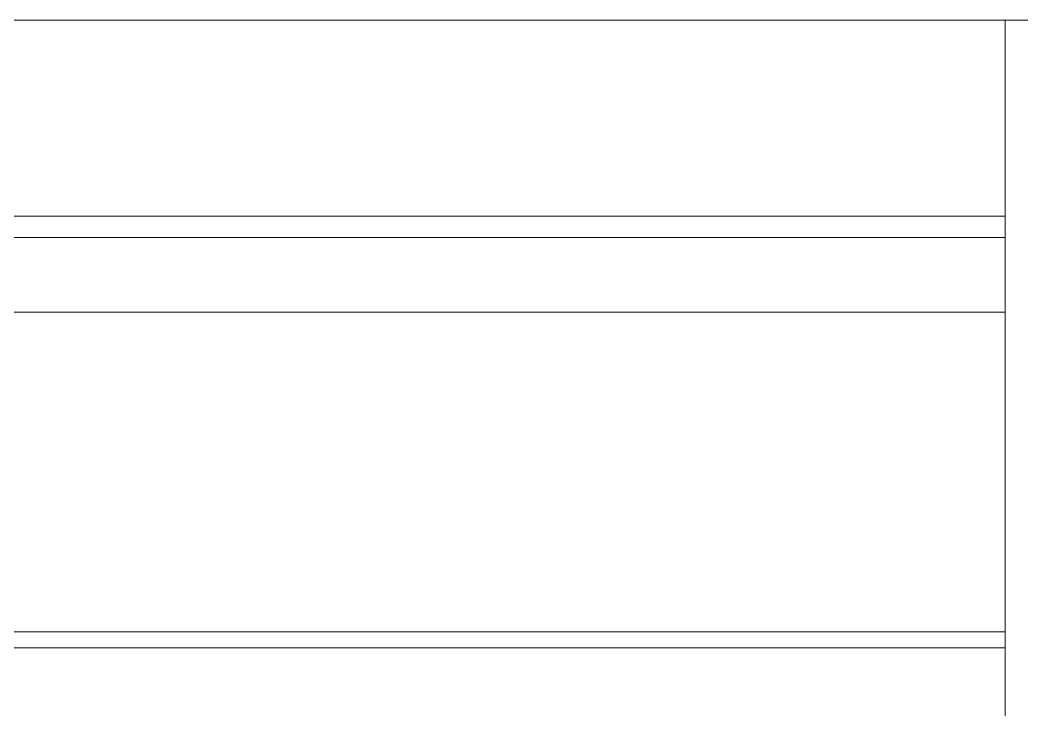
# Model space of a CAD drawing. Header units: millimetres. Extents: x 17284 to 19660, y -6011 to -2651.
# Drawn here: x 17940.43 to 17986.48, y -3384.78 to -3353.04 of the extents above; entities that cross this region are included whole.
import ezdxf

# ---------------------------------------------------------------- set-up
doc = ezdxf.new("R2010")
doc.units = ezdxf.units.MM

msp = doc.modelspace()

# ---------------------------------------------------------------- linework, layer by layer
at = {"linetype": 'Continuous', "lineweight": 18, "extrusion": (-1.22465e-16, -1, 0)}
for p, q in [((18023.801, -3353.045), (17754.518, -3353.045)), ((17985.713, -3363.045), (17754.675, -3363.045))]:
    msp.add_line(p, q, dxfattribs=at)
at = {"linetype": 'Continuous', "lineweight": 18, "extrusion": (-1, -2.22045e-16, 0)}
for p, q in [((17985.713, -3353.045, 0), (17985.713, -3412.281, 0)), ((17885.112, -3381.187, 0), (17985.697, -3381.187, 0))]:
    msp.add_line(p, q, dxfattribs=at)
at = {"linetype": 'Continuous', "lineweight": 13, "extrusion": (-1.22465e-16, -1, 0)}
for p, q in [((17985.713, -3362.062), (17754.675, -3362.062)), ((17985.713, -3366.484), (17744.283, -3366.484))]:
    msp.add_line(p, q, dxfattribs=at)
at = {"linetype": 'Continuous', "lineweight": 13, "extrusion": (-1, -2.22045e-16, 0)}
msp.add_line((17885.112, -3381.92, 0), (17985.697, -3381.92, 0), dxfattribs=at)

doc.saveas('drawing.dxf')
